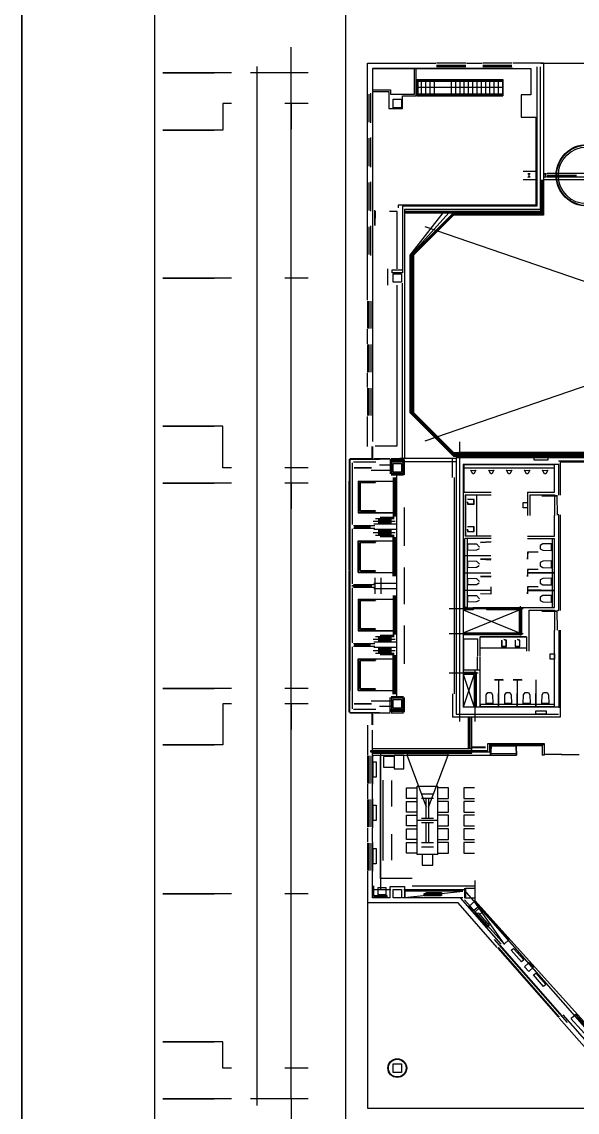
# Model space of a CAD drawing. Header units: millimetres. Extents: x -167342 to 210257, y -148500 to 0.
# Drawn here: x 7 to 32475, y -116279 to -52522 of the extents above; entities that cross this region are included whole.
import ezdxf

# ---------------------------------------------------------------- set-up
doc = ezdxf.new("R2010")
doc.units = ezdxf.units.MM
doc.layers.add('CONTROL_SIMPLIFIED', color=7, linetype='Continuous')

msp = doc.modelspace()

# ---------------------------------------------------------------- linework, layer by layer
at = {"layer": 'CONTROL_SIMPLIFIED'}
for p, q in [((15757, -55507, 0), (15757, -54007, 0)), ((13757, -115882, 0), (13757, -55132, 0)), ((20207, -54950), (24212, -54950)), ((20207, -68802), (20207, -54950)), ((24212, -55250), (20507, -55250)), ((20507, -55250), (20507, -68802)), ((26011, -54950), (26910, -54950)), ((26910, -55250), (26011, -55250)), ((30507, -54950), (28708, -54950)), ((30357, -54950), (53157, -54950)), ((16757, -55507, 0), (13382, -55507, 0)), ((16757, -55507, 0), (15382, -55507, 0)), ((15757, -57307, 0), (15757, -55507, 0)), ((23107, -55900), (28127, -55900)), ((23107, -56850), (23107, -55900)), ((23181, -56800), (23181, -55950)), ((23181, -55958), (28127, -55958)), ((23181, -55980), (28127, -55980)), ((23377, -56730), (23377, -55980)), ((23627, -56730), (23627, -55980)), ((23877, -56730), (23877, -55980)), ((24127, -56730), (24127, -55980)), ((25127, -56730), (25127, -55980)), ((25377, -56730), (25377, -55980)), ((25627, -56730), (25627, -55980)), ((25877, -56730), (25877, -55980)), ((26127, -56730), (26127, -55980)), ((26377, -56730), (26377, -55980)), ((26627, -56730), (26627, -55980)), ((26877, -56730), (26877, -55980)), ((27127, -56730), (27127, -55980)), ((27377, -56730), (27377, -55980)), ((27627, -56730), (27627, -55980)), ((27877, -56730), (27877, -55980)), ((28127, -55900), (28127, -56855)), ((28127, -56355), (23181, -56355)), ((23181, -56730), (28127, -56730)), ((16757, -57307, 0), (15382, -57307, 0)), ((16757, -57307, 0), (15382, -57307, 0)), ((15757, -67882, 0), (15757, -56932, 0)), ((15757, -57307, 0), (15757, -58807, 0)), ((28127, -56800), (23057, -56800)), ((23107, -56850), (28127, -56850)), ((23181, -56752), (28127, -56752)), ((29307, -61253), (30057, -61253)), ((29307, -61748), (30057, -61748)), ((53167, -61770), (30507, -61770)), ((30709, -61489), (32434, -61489)), ((30709, -61495), (32434, -61495)), ((30709, -61496), (32434, -61496)), ((30709, -61504), (32434, -61504)), ((30709, -61505), (32434, -61505)), ((30709, -61512), (32434, -61512)), ((52788, -61400), (30721, -61400)), ((52788, -61600), (30721, -61600)), ((59922, -77015), (23592, -64515)), ((23592, -77015), (59922, -64515)), ((16757, -67507, 0), (15382, -67507, 0)), ((16757, -67507, 0), (15382, -67507, 0)), ((15757, -78982, 0), (15757, -67132, 0)), ((21407, -67915), (21407, -66965)), ((21957, -77315), (21957, -67915)), ((22257, -78050), (22257, -67800)), ((20207, -71349), (20207, -70500)), ((20507, -70500), (20507, -71349)), ((20207, -73896), (20207, -73047)), ((20507, -73047), (20507, -73896)), ((20207, -77350), (20207, -75594)), ((20507, -75594), (20507, -77063)), ((15757, -78607, 0), (15757, -77107, 0)), ((25607, -93438), (25607, -77072)), ((20482, -77350), (20481, -78089)), ((20487, -78089), (20487, -77359)), ((20499, -77359), (20499, -78089)), ((20505, -78089), (20505, -77359)), ((20657, -77315), (21957, -77315)), ((25542, -77700, 0), (54362, -77700, 0)), ((26512, -77704, 0), (25552, -77704, 0)), ((26512, -77745, 0), (25552, -77745, 0)), ((27472, -77704, 0), (26512, -77704, 0)), ((27472, -77745, 0), (26512, -77745, 0)), ((28432, -77704, 0), (27472, -77704, 0)), ((28432, -77745, 0), (27472, -77745, 0)), ((29392, -77704, 0), (28432, -77704, 0)), ((29392, -77745, 0), (28432, -77745, 0)), ((30352, -77704, 0), (29392, -77704, 0)), ((30352, -77745, 0), (29392, -77745, 0)), ((31312, -77704, 0), (30352, -77704, 0)), ((31312, -77745, 0), (30352, -77745, 0)), ((32272, -77704, 0), (31312, -77704, 0)), ((32272, -77745, 0), (31312, -77745, 0)), ((33232, -77704, 0), (32272, -77704, 0)), ((33232, -77745, 0), (32272, -77745, 0)), ((19147, -78104), (19147, -79362)), ((19159, -78104), (19159, -79362)), ((19173, -78104), (19173, -79362)), ((19183, -78100), (19183, -79371)), ((19184, -78099), (20914, -78099)), ((19188, -78063), (20466, -78063)), ((19188, -78075), (20466, -78075)), ((19188, -78077), (20466, -78077)), ((19188, -78089), (20466, -78089)), ((19347, -81925), (19347, -78313)), ((20700, -78263), (19397, -78263)), ((20613, -78063), (21535, -78063)), ((20613, -78078), (21535, -78078)), ((21545, -78116), (21545, -78960)), ((21547, -78115), (21547, -78960)), ((22339, -78143), (21575, -78143)), ((22339, -78218), (21575, -78218)), ((22339, -78268), (21575, -78268)), ((21598, -78063), (22316, -78063)), ((21598, -78065), (22317, -78065)), ((21625, -78093), (21625, -78982)), ((25407, -78050), (22105, -78050)), ((25407, -78250), (22239, -78250)), ((22289, -78093), (22289, -78982)), ((22368, -78960), (22368, -78115)), ((22369, -78116), (22369, -79011)), ((25187, -79175), (25187, -78064)), ((25277, -77800), (58267, -77800)), ((25407, -78000), (25407, -93000)), ((25407, -78000), (31382, -78000)), ((25407, -78000), (25407, -93000, 0)), ((25407, -78000, 0), (31382, -78000, 0)), ((54382, -77860, 0), (25522, -77860, 0)), ((25522, -77862, 0), (54382, -77862, 0)), ((54382, -77888, 0), (25522, -77888, 0)), ((54382, -77890, 0), (25522, -77890, 0)), ((25542, -77940, 0), (54362, -77940, 0)), ((31382, -78400), (25807, -78400)), ((25807, -78400), (25807, -92600)), ((31382, -78400, 0), (25807, -78400, 0)), ((25807, -78400, 0), (25807, -92600, 0)), ((31382, -78000), (33282, -78000)), ((31382, -78200), (33282, -78200)), ((31402, -80203), (31402, -78359)), ((31487, -78250), (31487, -80203)), ((31487, -78250), (33162, -78250)), ((16757, -78607, 0), (15382, -78607, 0)), ((16757, -78607, 0), (15382, -78607, 0)), ((15757, -79507, 0), (15757, -78607, 0)), ((19436, -78590), (20459, -78590)), ((19436, -78610), (20459, -78610)), ((21675, -78750), (20425, -78750)), ((21675, -78450), (20914, -78450)), ((22339, -78932), (21575, -78932)), ((21597, -79012), (22318, -79012)), ((22317, -79010), (21598, -79010)), ((21907, -79012), (21907, -91988)), ((31157, -78430), (25857, -78430)), ((25857, -78430), (25857, -80033)), ((31157, -78630), (25857, -78630)), ((31157, -80033), (31157, -78430)), ((16757, -79507, 0), (15382, -79507, 0)), ((16757, -79507, 0), (15382, -79507, 0)), ((15757, -91882, 0), (15757, -79132, 0)), ((15757, -79507, 0), (15757, -81007, 0)), ((19147, -81114), (19147, -79388)), ((19159, -81114), (19159, -79388)), ((19173, -81114), (19173, -79388)), ((19183, -79379), (19183, -81121)), ((19676, -79375), (21707, -79375)), ((19676, -79375), (19676, -81225)), ((19676, -79378), (21707, -79378)), ((19679, -79378), (19679, -81222)), ((19683, -79392), (20712, -79392)), ((19683, -79405), (19683, -81194)), ((19685, -79382), (20710, -79382)), ((19685, -79400), (20710, -79400)), ((19691, -79403), (19691, -81197)), ((19692, -79403), (19692, -81197)), ((19700, -79405), (19700, -81194)), ((19705, -79405), (20716, -79405)), ((19705, -79405), (19705, -81195)), ((19745, -81095), (19745, -79505)), ((20692, -79485), (19785, -79485)), ((19785, -79485), (19785, -81115)), ((20692, -79445), (19805, -79445)), ((21707, -79160), (21707, -81440)), ((21782, -79160), (21782, -81440)), ((21812, -79160), (21812, -81440)), ((21887, -79160), (21887, -81440)), ((25307, -91826), (25307, -79175)), ((21749, -80895), (21749, -79704)), ((21751, -79730), (21751, -80870)), ((21774, -80870), (21774, -79730)), ((21777, -80870), (21777, -79730)), ((21818, -80870), (21818, -79730)), ((21821, -80870), (21821, -79730)), ((21844, -80870), (21844, -79730)), ((21847, -79730), (21847, -80870)), ((25857, -80033), (27448, -80033)), ((25922, -80173), (27379, -80173)), ((25922, -80173), (25922, -82591)), ((25922, -80173), (27448, -80173)), ((25937, -80173), (25937, -82591)), ((26587, -80175), (26587, -82591)), ((29571, -80033), (31157, -80033)), ((29571, -80033), (29571, -81381)), ((29711, -80173), (29711, -81381)), ((29711, -80173), (31152, -80173)), ((31150, -80173), (31150, -81381)), ((22354, -80930), (22354, -82047)), ((22369, -80930), (22369, -82047)), ((19147, -82862), (19147, -81135)), ((19159, -82862), (19159, -81135)), ((19173, -82862), (19173, -81135)), ((19183, -81129), (19183, -82871)), ((19676, -81222), (21707, -81222)), ((19676, -81225), (21707, -81225)), ((19683, -81210), (20712, -81210)), ((19685, -81200), (20710, -81200)), ((19685, -81218), (20710, -81218)), ((19705, -81195), (20716, -81195)), ((20692, -81115), (19785, -81115)), ((20692, -81155), (19805, -81155)), ((20692, -81559), (21772, -81559)), ((20692, -81565), (21772, -81565)), ((20854, -81600), (21610, -81600)), ((20854, -81602), (21610, -81602)), ((20962, -81490), (21772, -81490)), ((31157, -82591), (31157, -81381)), ((31487, -81351), (31487, -86945)), ((19347, -85375), (19347, -82171)), ((19397, -81975), (20654, -81975)), ((19397, -82121), (20651, -82121)), ((19436, -82040), (20384, -82040)), ((19436, -82060), (20384, -82060)), ((20554, -81720), (21829, -81720)), ((21907, -81900), (20593, -81900)), ((21907, -82200), (20593, -82200)), ((21615, -81630), (20849, -81630)), ((20849, -81640), (21615, -81640)), ((20849, -81800), (21615, -81800)), ((21615, -81810), (20849, -81810)), ((20854, -81838), (21610, -81838)), ((22354, -82052), (22354, -83170)), ((22369, -82052), (22369, -83170)), ((19183, -82879), (19183, -84621)), ((19676, -84725), (19676, -82875)), ((19676, -82875), (21707, -82875)), ((19676, -82878), (21707, -82878)), ((19679, -84722), (19679, -82878)), ((19685, -82882), (20710, -82882)), ((20554, -82380), (21829, -82380)), ((20692, -82535), (21772, -82535)), ((20692, -82541), (21772, -82541)), ((21615, -82290), (20849, -82290)), ((20849, -82300), (21615, -82300)), ((20849, -82460), (21615, -82460)), ((21615, -82470), (20849, -82470)), ((20854, -82260), (21610, -82260)), ((20854, -82262), (21610, -82262)), ((20854, -82498), (21610, -82498)), ((20962, -82610), (21772, -82610)), ((21707, -84940), (21707, -82660)), ((21782, -84940), (21782, -82660)), ((21812, -84940), (21812, -82660)), ((21887, -84940), (21887, -82660)), ((27448, -82731), (25897, -82731)), ((27448, -82591), (25922, -82591)), ((29571, -82591), (31157, -82591)), ((29571, -82731), (31157, -82731)), ((31157, -86766), (31157, -82731)), ((19147, -84612), (19147, -82888)), ((19161, -84612), (19161, -82888)), ((19173, -84612), (19173, -82888)), ((19683, -82890), (20712, -82890)), ((19683, -82892), (20712, -82892)), ((19683, -84694), (19683, -82905)), ((19685, -82900), (20710, -82900)), ((19691, -84697), (19691, -82903)), ((19692, -84697), (19692, -82903)), ((19700, -84694), (19700, -82905)), ((19705, -84695), (19705, -82905)), ((19705, -82905), (20716, -82905)), ((19745, -84595), (19745, -83005)), ((19785, -82985), (19785, -84615)), ((20692, -82985), (19785, -82985)), ((20692, -82945), (19805, -82945)), ((21749, -84395), (21749, -83204)), ((21751, -84370), (21751, -83230)), ((21774, -84370), (21774, -83230)), ((21777, -84370), (21777, -83230)), ((21818, -84370), (21818, -83230)), ((21821, -84370), (21821, -83230)), ((21844, -84370), (21844, -83230)), ((21847, -83230), (21847, -84370)), ((19147, -86362), (19147, -84638)), ((19159, -86362), (19159, -84638)), ((19173, -86362), (19173, -84638)), ((19183, -84629), (19183, -86371)), ((19676, -84722), (21707, -84722)), ((19676, -84725), (21707, -84725)), ((19683, -84708), (20712, -84708)), ((19683, -84710), (20712, -84710)), ((19685, -84700), (20710, -84700)), ((19685, -84718), (20710, -84718)), ((19705, -84695), (20716, -84695)), ((20692, -84615), (19785, -84615)), ((20692, -84655), (19805, -84655)), ((22354, -84430), (22354, -85497)), ((22369, -84430), (22369, -85497)), ((19397, -85425), (20654, -85425)), ((20593, -85350), (21907, -85350)), ((20657, -85975), (20657, -85025)), ((21007, -85975), (21007, -85025)), ((19298, -85490), (20472, -85490)), ((19298, -85510), (20472, -85510)), ((19347, -88825), (19347, -85621)), ((19397, -85571), (20651, -85571)), ((20593, -85650), (21907, -85650)), ((21707, -86060), (21707, -88340)), ((21782, -86060), (21782, -88340)), ((21812, -86060), (21812, -88340)), ((21887, -86060), (21887, -88340)), ((22354, -85502), (22354, -86570)), ((22369, -85502), (22369, -86570)), ((19147, -88112), (19147, -86388)), ((19159, -88112), (19159, -86388)), ((19173, -88112), (19173, -86388)), ((19183, -86379), (19183, -88121)), ((19676, -86275), (21707, -86275)), ((19676, -86275), (19676, -88125)), ((19676, -86278), (21707, -86278)), ((19679, -86278), (19679, -88122)), ((19683, -86292), (20712, -86292)), ((19683, -86305), (19683, -88094)), ((19685, -86282), (20710, -86282)), ((19685, -86300), (20710, -86300)), ((19691, -86303), (19691, -88097)), ((19692, -86303), (19692, -88097)), ((19700, -86305), (19700, -88094)), ((19705, -86305), (20716, -86305)), ((19705, -86305), (19705, -88095)), ((19745, -87995), (19745, -86405)), ((20692, -86385), (19785, -86385)), ((19785, -86385), (19785, -88015)), ((20692, -86345), (19805, -86345)), ((21749, -87795), (21749, -86604)), ((21751, -86630), (21751, -87770)), ((21774, -87770), (21774, -86630)), ((21777, -87770), (21777, -86630)), ((21818, -87770), (21818, -86630)), ((21821, -87770), (21821, -86630)), ((21844, -87770), (21844, -86630)), ((21847, -86630), (21847, -87770)), ((29157, -88409), (29157, -86685)), ((29310, -86850), (24999, -86850)), ((25807, -88240), (29097, -86911)), ((25807, -86911), (29097, -88240)), ((26373, -86766), (27192, -86766)), ((27192, -86766), (31157, -86766)), ((29645, -86915), (29645, -89331)), ((29645, -86915), (31150, -86915)), ((31150, -86915), (31150, -88123)), ((22354, -87830), (22354, -88947)), ((22369, -87830), (22369, -88947)), ((19147, -89862), (19147, -88138)), ((19159, -89862), (19159, -88138)), ((19173, -89862), (19173, -88138)), ((19183, -88129), (19183, -89871)), ((19676, -88122), (21707, -88122)), ((19676, -88125), (21707, -88125)), ((19683, -88108), (20712, -88108)), ((19685, -88100), (20710, -88100)), ((19685, -88118), (20710, -88118)), ((19705, -88095), (20716, -88095)), ((20692, -88015), (19785, -88015)), ((20692, -88055), (19805, -88055)), ((20554, -88620), (21829, -88620)), ((20692, -88459), (21772, -88459)), ((20692, -88465), (21772, -88465)), ((21615, -88530), (20849, -88530)), ((20849, -88540), (21615, -88540)), ((20854, -88500), (21610, -88500)), ((20854, -88502), (21610, -88502)), ((20962, -88390), (21772, -88390)), ((29310, -88301), (24999, -88301)), ((25847, -88600), (26657, -88600)), ((25847, -90420), (25847, -88601)), ((26657, -89620), (26657, -88601)), ((29505, -88491), (26797, -88491)), ((26797, -89620), (26797, -88491)), ((29505, -88506), (26797, -88506)), ((29505, -88491), (29505, -89331)), ((31157, -92571), (31157, -88123)), ((31402, -88093), (31402, -92641)), ((31487, -88093), (31487, -93180)), ((19347, -92687), (19347, -89071)), ((19397, -88875), (20654, -88875)), ((19397, -89021), (20651, -89021)), ((19436, -88940), (20384, -88940)), ((19436, -88960), (20384, -88960)), ((21907, -88800), (20593, -88800)), ((21907, -89100), (20593, -89100)), ((20849, -88700), (21615, -88700)), ((21615, -88710), (20849, -88710)), ((21615, -89190), (20849, -89190)), ((20849, -89200), (21615, -89200)), ((20854, -88738), (21610, -88738)), ((20854, -89160), (21610, -89160)), ((20854, -89162), (21610, -89162)), ((22354, -88952), (22354, -90070)), ((22369, -88952), (22369, -90070)), ((29505, -89156), (26797, -89156)), ((19147, -91612), (19147, -89888)), ((19161, -91612), (19161, -89888)), ((19173, -91612), (19173, -89888)), ((19183, -89879), (19183, -91621)), ((19676, -91625), (19676, -89775)), ((19676, -89775), (21707, -89775)), ((19676, -89778), (21707, -89778)), ((19679, -91622), (19679, -89778)), ((19683, -89790), (20712, -89790)), ((19683, -89792), (20712, -89792)), ((19683, -91594), (19683, -89805)), ((19685, -89782), (20710, -89782)), ((19685, -89800), (20710, -89800)), ((19691, -91597), (19691, -89803)), ((19692, -91597), (19692, -89803)), ((19700, -91594), (19700, -89805)), ((19705, -91595), (19705, -89805)), ((19705, -89805), (20716, -89805)), ((19785, -89885), (19785, -91515)), ((20692, -89885), (19785, -89885)), ((20692, -89845), (19805, -89845)), ((20554, -89280), (21829, -89280)), ((20692, -89435), (21772, -89435)), ((20692, -89441), (21772, -89441)), ((20849, -89360), (21615, -89360)), ((21615, -89370), (20849, -89370)), ((20854, -89398), (21610, -89398)), ((20962, -89510), (21772, -89510)), ((21707, -91840), (21707, -89560)), ((21782, -91840), (21782, -89560)), ((21812, -91840), (21812, -89560)), ((21887, -91840), (21887, -89560)), ((26652, -90390), (26652, -89650)), ((26802, -90390), (26802, -89650)), ((15757, -91507, 0), (15757, -90007, 0)), ((19745, -91495), (19745, -89905)), ((21749, -91295), (21749, -90104)), ((21751, -91270), (21751, -90130)), ((21774, -91270), (21774, -90130)), ((21777, -91270), (21777, -90130)), ((21818, -91270), (21818, -90130)), ((21821, -91270), (21821, -90130)), ((21844, -91270), (21844, -90130)), ((21847, -90130), (21847, -91270)), ((25837, -90421), (26817, -90421)), ((25847, -90420), (26797, -90420)), ((26507, -93435), (26507, -90476)), ((26797, -92571), (26797, -90420)), ((26695, -90601), (24999, -90601)), ((26447, -90661), (25808, -92600)), ((25808, -90661), (26447, -92600)), ((16757, -91507, 0), (15382, -91507, 0)), ((16757, -91507, 0), (15382, -91507, 0)), ((15757, -92407, 0), (15757, -91507, 0)), ((19147, -92896), (19147, -91638)), ((19159, -92896), (19159, -91638)), ((19173, -92896), (19173, -91638)), ((19183, -92900), (19183, -91629)), ((19676, -91622), (21707, -91622)), ((19676, -91625), (21707, -91625)), ((19683, -91608), (20712, -91608)), ((19683, -91610), (20712, -91610)), ((19685, -91600), (20710, -91600)), ((19685, -91618), (20710, -91618)), ((19705, -91595), (20716, -91595)), ((20692, -91515), (19785, -91515)), ((20692, -91555), (19805, -91555)), ((16757, -92407, 0), (15382, -92407, 0)), ((16757, -92407, 0), (15382, -92407, 0)), ((15757, -103882, 0), (15757, -92032, 0)), ((15757, -92407, 0), (15757, -93907, 0)), ((19436, -92390), (20459, -92390)), ((19436, -92410), (20459, -92410)), ((21675, -92250), (20425, -92250)), ((21545, -92884), (21545, -92040)), ((21547, -92885), (21547, -92040)), ((22339, -92068), (21575, -92068)), ((21597, -91988), (22318, -91988)), ((22317, -91990), (21598, -91990)), ((21625, -92018), (21625, -92907)), ((22289, -92018), (22289, -92907)), ((22368, -92040), (22368, -92885)), ((22369, -92884), (22369, -92039)), ((25187, -91826), (25187, -93180)), ((19184, -92901), (20914, -92901)), ((19188, -92911), (20466, -92911)), ((19188, -92925), (20466, -92925)), ((19188, -92937), (20466, -92937)), ((20700, -92737), (19397, -92737)), ((20484, -93637), (20481, -92911)), ((20487, -92911), (20487, -93628)), ((20499, -93628), (20499, -92911)), ((20505, -92911), (20505, -93628)), ((20613, -92922), (21535, -92922)), ((20613, -92937), (21535, -92937)), ((21675, -92550), (20914, -92550)), ((22339, -92732), (21575, -92732)), ((22339, -92782), (21575, -92782)), ((22339, -92857), (21575, -92857)), ((21598, -92935), (22317, -92935)), ((25407, -93000), (31382, -93000)), ((25407, -93000), (31382, -93000, 0)), ((31382, -92600), (25807, -92600)), ((31382, -92600, 0), (25807, -92600)), ((31157, -92571), (26797, -92571)), ((20207, -93650), (20207, -95402)), ((31487, -93180), (25187, -93180)), ((26122, -95005), (26122, -93215)), ((26172, -95005), (26172, -93215)), ((26272, -95005), (26272, -93215)), ((26284, -94990), (26284, -93231)), ((26304, -94990), (26304, -93231)), ((26322, -95005), (26322, -93215)), ((20507, -95402), (20507, -93950)), ((27124, -94930), (26244, -94930)), ((26244, -94950), (27124, -94950)), ((27352, -94725), (30492, -94725)), ((27352, -94785), (30552, -94785)), ((26322, -95041), (20507, -95040)), ((26322, -95191), (20507, -95190)), ((20977, -95190), (20977, -103270)), ((20982, -102610), (20982, -95395)), ((23663, -98437), (22526, -95395)), ((23790, -98437), (24926, -95395)), ((30555, -95337), (31584, -95337)), ((30555, -95349), (31584, -95349)), ((31560, -95357), (32584, -95357)), ((31560, -95369), (32584, -95369)), ((20982, -98412), (20982, -96892)), ((21132, -101562), (21132, -96872)), ((21632, -98412), (21632, -96892)), ((20207, -97100), (20207, -97949)), ((20507, -97949), (20507, -97100)), ((23126, -101217), (23126, -97217)), ((23126, -97217), (24326, -97217)), ((24326, -101217), (24326, -97217)), ((23376, -97667), (24076, -97667)), ((23376, -97917), (24076, -97917)), ((23641, -99092), (23641, -97917)), ((23811, -99092), (23811, -97917)), ((20982, -99982), (20982, -98452)), ((24326, -99217), (23126, -99217)), ((23376, -99092), (24076, -99092)), ((23376, -99342), (24076, -99342)), ((23641, -100517), (23641, -99342)), ((23811, -100517), (23811, -99342)), ((20207, -99647), (20207, -100496)), ((20507, -100496), (20507, -99647)), ((20982, -101542), (20982, -100022)), ((21632, -101542), (21632, -100022)), ((23376, -100517), (24076, -100517)), ((24326, -101217), (23126, -101217)), ((23376, -100767), (24076, -100767)), ((20207, -102194), (20207, -116050)), ((20507, -103750), (20507, -102194)), ((22832, -102610), (20982, -102610)), ((15757, -114082, 0), (15757, -103132, 0)), ((21572, -103270), (20496, -103270)), ((25869, -103270), (22342, -103270)), ((22832, -103040), (26500, -103040)), ((34253, -112840), (25866, -103276)), ((26482, -102740), (26482, -103900)), ((16757, -103507, 0), (15382, -103507, 0)), ((16757, -103507, 0), (15382, -103507, 0)), ((21537, -103750), (20507, -103750)), ((25653, -103746), (22257, -103746)), ((22402, -103720), (25782, -103350)), ((24505, -103510, 0), (23525, -103510, 0)), ((24505, -103510), (23525, -103510)), ((24505, -103530, 0), (23525, -103530, 0)), ((24505, -103530), (23525, -103530)), ((24505, -103550, 0), (23525, -103550, 0)), ((24505, -103550), (23525, -103550)), ((23525, -103570, 0), (24505, -103570, 0)), ((23525, -103570), (24505, -103570)), ((23525, -103590, 0), (24505, -103590, 0)), ((23525, -103590), (24505, -103590)), ((23525, -103610, 0), (24505, -103610, 0)), ((23525, -103610), (24505, -103610)), ((28021, -106446), (25653, -103746)), ((25882, -103864), (28226, -106472)), ((26500, -103908), (34402, -112700)), ((25517, -104046), (20207, -104046)), ((27795, -106644), (25517, -104046)), ((28199, -106442), (26455, -103949)), ((27624, -106183), (31882, -111038)), ((27838, -106693), (31379, -110730)), ((27844, -106668), (31405, -110728)), ((31409, -110724), (27849, -106664)), ((27858, -106656), (31418, -110716)), ((31423, -110712), (27862, -106652)), ((27946, -106512), (31572, -110647)), ((34013, -113734), (31422, -110779)), ((34132, -113415), (31648, -110582)), ((32110, -110793), (34082, -112987)), ((32399, -110561), (34082, -112987)), ((15757, -113707, 0), (15757, -112207, 0)), ((16757, -113707, 0), (15382, -113707, 0)), ((16757, -113707, 0), (15382, -113707, 0)), ((15757, -115507, 0), (15757, -113707, 0)), ((16757, -115507, 0), (13382, -115507, 0)), ((16757, -115507, 0), (15382, -115507, 0)), ((15757, -115507, 0), (15757, -117007, 0)), ((20207, -116050), (36813, -116050))]:
    msp.add_line(p, q, dxfattribs=at)
for points in [[(210257, -148500), (7, -148500), (7, 0), (210257, 0)], [(14, 0), (14, -148500)], [(20507, -56500), (21557, -56500), (21557, -56750), (22957, -56750), (22957, -55250)], [(20507, -55250), (29757, -55250)], [(29757, -55250), (29757, -56800), (29207, -56800), (29207, -58100), (30057, -58100), (30057, -63250), (22007, -63250), (22007, -63400)], [(30107, -55150), (30107, -63300), (22257, -63300), (22257, -67200)], [(22257, -56850), (23057, -56850), (23057, -55250)], [(30307, -55150), (30307, -63500), (22377, -63500), (22377, -78050)], [(30507, -54950), (30507, -63830), (25247, -63830), (22907, -66170), (22907, -75360), (25247, -77700), (58267, -77700), (60607, -75360), (60607, -66170), (58267, -63830), (53007, -63830), (53007, -54950)], [(26011, -55250), (24212, -55250)], [(25966, -54950), (24257, -54950)], [(24257, -55050), (25966, -55050)], [(25966, -55150), (24257, -55150)], [(28708, -55250), (26910, -55250)], [(28663, -54950), (26955, -54950)], [(26955, -55050), (28663, -55050)], [(28663, -55150), (26955, -55150)], [(12257, -55507), (8257, -55507), (11257, -55507)], [(23057, -56000), (28107, -56000), (28107, -56800)], [(28127, -55950), (23157, -55950), (23157, -56800)], [(20407, -58427), (20407, -56704)], [(20507, -56600), (21457, -56600), (21457, -57600), (22257, -57600), (22257, -56850)], [(12257, -57307), (11757, -57307), (11757, -58857), (8257, -58857), (11257, -58857)], [(20307, -58382), (20307, -56749)], [(20407, -61012), (20407, -59289)], [(20307, -60967), (20307, -59334)], [(25247, -63690), (22767, -66170), (22767, -75360), (25247, -77840), (58267, -77840), (60747, -75360), (60747, -66170), (58267, -63690), (53147, -63690), (53147, -61770)], [(25247, -63710), (22787, -66170), (22787, -75360), (25247, -77820), (58267, -77820), (60727, -75360), (60727, -66170), (58267, -63710), (53127, -63710), (53127, -61770)], [(30447, -61770), (30447, -63770), (25247, -63770), (22847, -66170), (22847, -75360), (25247, -77760), (58267, -77760), (60667, -75360), (60667, -66170), (58267, -63770), (53067, -63770), (53067, -61770)], [(30387, -61770), (30387, -63710), (25247, -63710)], [(30337, -61770), (30337, -63650)], [(30407, -61800), (30407, -63730)], [(20307, -63552), (20307, -61919)], [(20407, -63597), (20407, -61874)], [(20672, -63585), (20636, -64426), (20636, -63539)], [(21957, -66965), (21957, -63615), (21507, -63615)], [(22377, -63600), (30337, -63600)], [(22377, -63650), (30387, -63650)], [(22377, -63670), (30387, -63670)], [(22377, -63690), (30387, -63690)], [(24612, -63690), (22687, -66170), (22687, -75360), (25247, -77920), (58267, -77920), (60827, -75360)], [(24974, -63690), (22752, -66170), (22752, -75360), (25247, -77855), (58267, -77855), (60762, -75360)], [(25247, -63730), (22807, -66170)], [(25277, -63730), (30407, -63730)], [(20307, -66137), (20307, -64504)], [(20407, -66182), (20407, -64459)], [(25247, -77800), (22807, -75360), (22807, -66170)], [(12257, -67507), (8257, -67507), (11257, -67507)], [(20207, -68847), (20207, -70455)], [(20307, -70455), (20307, -68847)], [(20407, -68847), (20407, -70455)], [(20507, -68802), (20507, -70500)], [(20207, -71394), (20207, -73002)], [(20307, -73002), (20307, -71394)], [(20407, -71394), (20407, -73002)], [(20507, -71349), (20507, -73047)], [(20207, -73941), (20207, -75549)], [(20307, -75549), (20307, -73941)], [(20407, -73941), (20407, -75549)], [(20507, -73896), (20507, -75594)], [(12257, -78607), (11757, -78607), (11757, -76157), (8257, -76157), (11257, -76157)], [(12257, -79507), (8257, -79507), (11257, -79507)], [(31278, -80247), (30408, -80247), (31278, -80259)], [(31315, -81361), (31305, -80193)], [(26042, -80586), (26070, -80727), (26453, -80727), (26453, -80444), (26070, -80444)], [(26071, -80607), (26097, -80716), (26426, -80716), (26426, -80455), (26097, -80455)], [(31315, -86915), (31402, -86945), (31402, -81351), (31315, -81351)], [(26042, -82186), (26070, -82327), (26453, -82327), (26453, -82044), (26070, -82044)], [(26071, -82207), (26097, -82316), (26426, -82316), (26426, -82055), (26097, -82055)], [(26037, -85772), (26037, -86766), (25897, -86766), (25897, -82731)], [(26037, -82731), (26037, -83724)], [(31017, -82731), (31017, -83724)], [(31017, -85772), (31017, -86766), (31157, -86766), (31157, -82731)], [(26736, -83333), (26587, -83420), (26082, -83432), (26082, -83037), (26587, -83050), (26772, -83235)], [(27448, -82935), (26818, -82965), (27418, -82935)], [(27418, -83754), (25897, -83754), (27418, -83724)], [(26037, -83754), (26037, -84733)], [(26736, -84341), (26587, -84428), (26082, -84441), (26082, -84046), (26587, -84059), (26772, -84244)], [(27448, -83944), (26818, -83944), (27418, -83974)], [(30201, -83535), (29571, -83535), (29571, -83944), (29601, -83535)], [(31017, -83754), (31017, -84733)], [(27418, -84763), (25897, -84763), (27418, -84733)], [(26037, -84763), (26037, -85742)], [(30201, -84544), (29571, -84544), (29571, -84952), (29601, -84514)], [(29601, -84763), (31157, -84733), (29601, -84733)], [(31017, -84763), (31017, -85742)], [(26736, -85350), (26587, -85437), (26082, -85450), (26082, -85055), (26587, -85068), (26772, -85252)], [(27448, -84952), (26818, -84952), (27418, -84982)], [(27418, -85772), (25897, -85772), (27418, -85742)], [(26736, -86359), (26587, -86446), (26082, -86459), (26082, -86064), (26587, -86076), (26772, -86261)], [(27418, -85552), (27418, -85991), (26818, -85961)], [(30201, -85552), (29571, -85552), (29571, -85961), (29601, -85522)], [(29601, -85772), (31157, -85772), (29601, -85742)], [(25807, -88240), (29097, -88240), (29097, -86911), (27192, -86911), (27192, -86791), (29217, -86791), (29217, -88360), (25807, -88360)], [(25807, -86791), (26392, -86791), (26392, -86911), (25807, -86911)], [(31278, -86989), (30408, -86989), (31278, -87001)], [(31315, -88103), (31305, -86935)], [(28050, -88669), (28050, -89052), (28334, -89052), (28334, -88669), (28192, -88641)], [(28061, -88696), (28061, -89025), (28323, -89025), (28323, -88696), (28216, -88671)], [(28840, -88669), (28840, -89052), (29124, -89052), (29124, -88669), (28982, -88641)], [(28851, -88696), (28851, -89025), (29113, -89025), (29113, -88696), (29006, -88671)], [(25808, -90541), (26567, -90541), (26567, -92600)], [(25808, -90661), (26447, -90661), (26447, -92600)], [(28132, -90977), (27642, -91007), (28162, -91007)], [(27872, -91007), (27872, -92571), (27902, -91007)], [(29222, -90977), (28732, -91007), (29252, -91007)], [(28962, -91007), (28962, -92571), (28992, -91007)], [(30052, -91007), (30052, -92571), (30082, -91007)], [(12257, -91507), (8257, -91507), (11257, -91507)], [(12257, -92407), (11757, -92407), (11757, -94807), (8257, -94807), (11257, -94807)], [(27871, -92431), (26797, -92431), (26797, -92571), (31157, -92571), (31157, -92431), (30082, -92431)], [(28962, -92431), (27901, -92431)], [(30052, -92431), (28992, -92431)], [(20552, -95460), (20552, -95395), (27407, -95395), (27407, -94835), (28860, -94835)], [(27352, -94725), (30552, -94725), (30552, -95395), (30432, -95395)], [(27447, -94890), (27407, -95395), (27447, -94896)], [(28860, -94835), (30432, -94835), (30432, -95395)], [(28900, -94890), (28920, -95395), (28900, -94896)], [(20207, -95447), (20207, -97055)], [(20307, -97055), (20307, -95447)], [(20407, -95447), (20407, -97055)], [(20507, -95402), (20507, -97100)], [(26322, -95190), (20517, -95190), (20517, -95290), (26322, -95290), (26322, -95005)], [(21782, -95484), (21160, -95484), (21160, -96106), (21782, -96106)], [(22332, -96195), (22332, -95395), (21782, -95395), (21782, -96195), (22332, -96195)], [(22526, -95395), (24926, -95395), (24926, -95325), (22526, -95325), (22526, -95395)], [(27447, -95315), (28900, -95315)], [(23126, -97928), (22504, -97928), (22504, -97306), (23126, -97306)], [(24326, -97928), (24948, -97928), (24948, -97306), (24326, -97306)], [(26470, -97306), (25848, -97306), (25848, -97928), (26470, -97928)], [(20207, -97994), (20207, -99602)], [(20307, -99602), (20307, -97994)], [(20407, -97994), (20407, -99602)], [(20507, -97949), (20507, -99647)], [(23126, -98728), (22504, -98728), (22504, -98106), (23126, -98106)], [(24326, -98728), (24948, -98728), (24948, -98106), (24326, -98106)], [(26470, -98106), (25848, -98106), (25848, -98728), (26470, -98728)], [(23126, -99528), (22504, -99528), (22504, -98906), (23126, -98906)], [(24326, -99528), (24948, -99528), (24948, -98906), (24326, -98906)], [(26470, -98906), (25848, -98906), (25848, -99528), (26470, -99528)], [(23126, -100328), (22504, -100328), (22504, -99706), (23126, -99706)], [(24326, -100328), (24948, -100328), (24948, -99706), (24326, -99706)], [(26470, -99706), (25848, -99706), (25848, -100328), (26470, -100328)], [(20207, -100541), (20207, -102149)], [(20307, -102149), (20307, -100541)], [(20407, -100541), (20407, -102149)], [(20507, -100496), (20507, -102194)], [(23126, -101128), (22504, -101128), (22504, -100506), (23126, -100506)], [(24326, -101128), (24948, -101128), (24948, -100506), (24326, -100506)], [(26470, -100506), (25848, -100506), (25848, -101128), (26470, -101128)], [(23415, -101217), (23415, -101839), (24037, -101839), (24037, -101217)], [(20562, -103040), (20562, -103640), (21382, -103640)], [(21537, -103750), (21537, -103080), (22377, -103080), (22377, -103750)], [(25915, -103765), (25915, -103183), (25915, -103765)], [(26482, -103195), (25937, -103195), (25937, -103749), (26482, -103749)], [(12257, -103507), (8257, -103507), (11257, -103507)], [(20574, -103621), (21369, -103616), (20574, -103621)], [(25782, -103350), (22402, -103350), (22402, -103720), (25782, -103720)], [(26513, -103924), (26142, -104257), (26383, -104525), (26754, -104191)], [(28213, -106457), (28488, -106210), (26455, -103949)], [(26976, -104527), (26663, -104808), (26476, -104600), (26788, -104319)], [(31422, -110698), (27875, -106656)], [(29670, -107532), (29915, -107804), (29643, -108048), (29398, -107776), (29670, -107532)], [(34082, -112987), (34357, -112740), (32399, -110561), (32123, -110808)], [(12257, -113707), (11757, -113707), (11757, -112157), (8257, -112157), (11257, -112157)], [(12257, -115507), (8257, -115507), (11257, -115507)]]:
    msp.add_lwpolyline(points, dxfattribs=at)
for points in [[(7757, -144250), (182757, -144250), (182757, -4250), (7757, -4250)], [(18926, -118638), (116918, -118638), (116918, -49344), (18926, -49344)], [(21707, -57050), (22207, -57050), (22207, -57550), (21707, -57550)], [(21707, -57050), (22207, -57050), (22207, -57550), (21707, -57550)], [(29732, -61588), (29660, -61578), (29660, -61422), (29732, -61403), (29582, -61403), (29654, -61422), (29654, -61578), (29582, -61597)], [(29732, -61588), (29660, -61578), (29660, -61422), (29732, -61403), (29582, -61403), (29654, -61422), (29654, -61578), (29582, -61597)], [(30687, -61588), (30615, -61578), (30615, -61422), (30687, -61403), (30537, -61403), (30609, -61422), (30609, -61578), (30537, -61597)], [(21657, -67200), (21657, -67020), (22257, -67020), (22257, -67200)], [(21707, -67250), (22207, -67250), (22207, -67750), (21707, -67750)], [(21707, -67250), (22207, -67250), (22207, -67750), (21707, -67750)], [(21707, -78350), (22207, -78350), (22207, -78850), (21707, -78850)], [(21707, -78350), (22207, -78350), (22207, -78850), (21707, -78850)], [(30782, -78130), (30782, -78000), (29932, -78000), (29932, -78130)], [(26404, -78752), (26559, -78743), (26441, -78952), (26368, -78952), (26250, -78743)], [(27454, -78752), (27609, -78743), (27491, -78952), (27418, -78952), (27300, -78743)], [(28504, -78752), (28659, -78743), (28541, -78952), (28468, -78952), (28350, -78743)], [(29554, -78752), (29709, -78743), (29591, -78952), (29518, -78952), (29400, -78743)], [(30604, -78752), (30759, -78743), (30641, -78952), (30568, -78952), (30450, -78743)], [(29316, -80933), (29316, -80623), (29571, -80623), (29571, -80933)], [(30467, -83420), (30972, -83432), (30972, -83037), (30467, -83050), (30319, -83137), (30319, -83333)], [(30467, -84428), (30972, -84441), (30972, -84046), (30467, -84059), (30319, -84146), (30319, -84341)], [(30467, -85437), (30972, -85450), (30972, -85055), (30467, -85068), (30319, -85155), (30319, -85350)], [(30467, -86446), (30972, -86459), (30972, -86064), (30467, -86076), (30319, -86163), (30319, -86359)], [(30902, -89789), (30902, -89479), (31157, -89479), (31157, -89789)], [(27527, -91881), (27540, -92385), (27145, -92385), (27157, -91881), (27244, -91732), (27440, -91732)], [(28617, -91881), (28630, -92385), (28235, -92385), (28247, -91881), (28334, -91732), (28530, -91732)], [(29707, -91881), (29720, -92385), (29325, -92385), (29337, -91881), (29424, -91732), (29620, -91732)], [(30797, -91881), (30810, -92385), (30415, -92385), (30427, -91881), (30514, -91732), (30710, -91732)], [(21707, -92150), (22207, -92150), (22207, -92650), (21707, -92650)], [(21707, -92150), (22207, -92150), (22207, -92650), (21707, -92650)], [(30657, -92820), (30657, -93000), (30057, -93000), (30057, -92820)], [(20417, -95225), (20417, -95125), (27252, -95125), (27252, -94725), (27352, -94725), (27352, -95225)], [(28920, -94875), (27407, -94875), (27407, -95395), (28920, -95395)], [(20555, -95787), (20728, -95790), (20725, -96683), (20552, -96680)], [(20555, -98322), (20728, -98325), (20725, -99218), (20552, -99215)], [(20555, -100857), (20728, -100860), (20725, -101753), (20552, -101750)], [(21282, -103131), (21282, -103562), (20831, -103562), (20831, -103131)], [(21707, -103250), (22207, -103250), (22207, -103750), (21707, -103750)], [(21707, -103250), (22207, -103250), (22207, -103750), (21707, -103750)], [(24505, -103630), (23525, -103630), (23525, -103490), (24505, -103490)], [(24505, -103630), (23525, -103630), (23525, -103490), (24505, -103490)], [(23644, -103603), (23647, -103430), (24540, -103433), (24537, -103606)], [(26691, -104620), (27333, -105359), (27228, -105451), (26585, -104711)], [(28623, -106814), (28754, -106700), (29349, -107367), (29218, -107480)], [(29918, -108255), (30049, -108141), (30644, -108808), (30513, -108921)], [(21707, -113450), (22207, -113450), (22207, -113950), (21707, -113950)], [(21707, -113450), (22207, -113450), (22207, -113950), (21707, -113950)]]:
    msp.add_lwpolyline(points, close=True, dxfattribs=at)
for centre, radius in [((33046, -61500, 0), 1800), ((33046, -61500, 0), 1770), ((33046, -61500, 0), 1670), ((21957, -113700), 549), ((21957, -113700), 519)]:
    msp.add_circle(centre, radius, dxfattribs=at)

doc.saveas('drawing.dxf')
